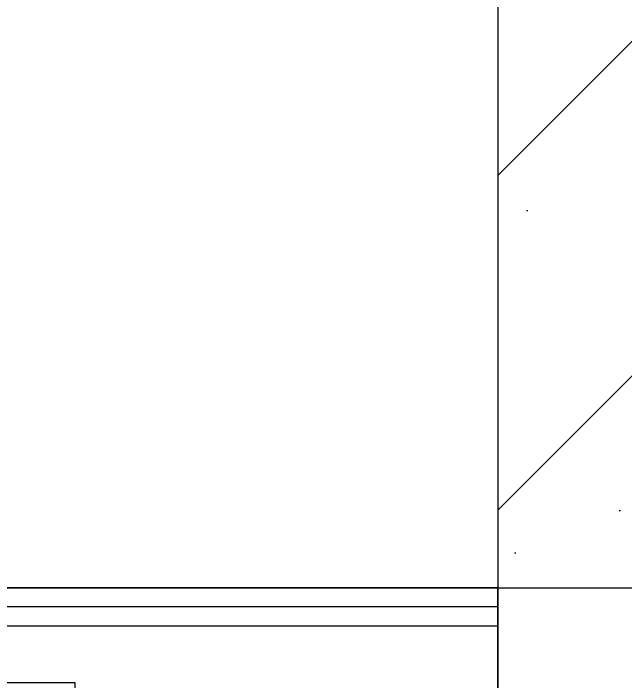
# Model space of a CAD drawing. Header units: millimetres. Extents: x 12351878 to 12381578, y 696206 to 738256.
# Drawn here: x 12376178.3 to 12376502, y 708084 to 708437 of the extents above; entities that cross this region are included whole.
import ezdxf

# ---------------------------------------------------------------- set-up
doc = ezdxf.new("R2010")
doc.units = ezdxf.units.MM
doc.header["$LTSCALE"] = 1000
for name, pattern in [('DOTE', [2.42, 2, -0.2, 0.02, -0.2]), ('HIDDEN', [0.125, 0.0625, -0.0625]), ('HIDDENX2', [19.05, 12.7, -6.35])]:
    doc.linetypes.add(name, pattern=pattern)
for name, color, linetype in [('A-WALL', 5, 'Continuous'), ('A-WALL-PATT', 8, 'Continuous'), ('DOTE', 16, 'DOTE'), ('INSUL', 8, 'HIDDEN'), ('STRUCTURE', 5, 'Continuous'), ('SYMBOL', 7, 'Continuous')]:
    doc.layers.add(name, color=color, linetype=linetype)

# ---------------------------------------------------------------- blocks, each defined once
blk = doc.blocks.new('gyqs3')
at = {"layer": 'A-WALL-PATT'}
h = blk.add_hatch(dxfattribs=at)
h.set_pattern_fill('钢筋混凝土', color=256, scale=50, style=0)
h.set_pattern_definition([(45, (-12372697.5, -705372.93), (-88.3883476, 88.3883476), []), (50, (-12372697.5, -705372.93), (358.630091, -31.3760675), [37.5, -412.5]), (355, (-12372697.5, -705372.93), (-69.375667, 376.096067), [30, -330]), (100.4514, (-12372667.6, -705375.54), (289.254691, 344.719771), [31.870095, -350.571056]), (46.1842, (-12372697.5, -705272.93), (533.620524, -82.759507), [56.25, -618.75]), (96.6356, (-12372653.03, -705279.8), (467.331353, 487.058935), [47.805144, -525.8565]), (351.1842, (-12372697.5, -705272.93), (467.330973, 487.0593), [45, -495]), (21, (-12372647.5, -705297.93), (298.453526, -201.309445), [37.5, -412.5]), (326, (-12372647.5, -705297.93), (121.657666, 362.575023), [30, -330]), (71.4514, (-12372622.63, -705314.7), (420.111314, 161.265248), [31.870095, -350.571056]), (37.5, (-12372697.5, -705372.93), (6.0799277, 166.4469269), [0, -326, 0, -335, 0, -331.25]), (7.5, (-12372697.5, -705372.93), (131.5347687, 197.205856), [0, -191, 0, -318.5, 0, -126.25]), (327.5, (-12372809, -705372.93), (266.9112181, -11.2774359), [0, -125, 0, -390, 0, -517.5]), (317.5, (-12372859, -705372.93), (291.5930847, 50.052491), [0, -162.5, 0, -259, 0, -367.5])])
h.paths.add_polyline_path([(3737, 504.74), (5337, 504.74), (5337, 2560.57), (6790.5, 2560.57), (6790.5, 2710.57), (5337, 2710.57), (5337, 4104.74), (3737, 4104.74), (3737, 2560.57), (3487, 2560.57), (3487, 2310.57), (3737, 2310.57)])
at = {"layer": 'A-WALL'}
blk.add_line((3737, 4111.22, 0), (3737, 2705.85, 0), dxfattribs=at)
at = {"layer": 'A-WALL', "elevation": 0}
blk.add_lwpolyline([(3737, 4111.22), (3737, 2560.57), (3487, 2560.57), (3487, 2310.57), (3737, 2310.57), (3737, 502.33)], dxfattribs=at)
at = {"layer": 'INSUL', "linetype": 'ByBlock', "elevation": 0}
blk.add_lwpolyline([(3427, 2750.57), (3427, 2710.57), (3513.32, 2710.57), (3513.32, 2579.57), (3540, 2579.57), (3702.04, 2571.57), (3702.04, 2560.57), (3737, 2560.57), (3737, 2750.57)], close=True, dxfattribs=at)
at = {"layer": 'STRUCTURE', "linetype": 'HIDDENX2', "elevation": 0}
blk.add_lwpolyline([(3737, 2760.57), (3427, 2760.57), (3427, 2740.57), (3737, 2740.57)], close=True, dxfattribs=at)

msp = doc.modelspace()

# ---------------------------------------------------------------- linework, layer by layer
at = {"layer": 'DOTE'}
msp.add_line((12373089.5, 708133.5), (12380433.5, 708133.5), dxfattribs=at)

# ---------------------------------------------------------------- block references
at = {"layer": 'SYMBOL'}
msp.add_blockref('gyqs3', (12372697.5, 705372.93), dxfattribs=at)

doc.saveas('drawing.dxf')
